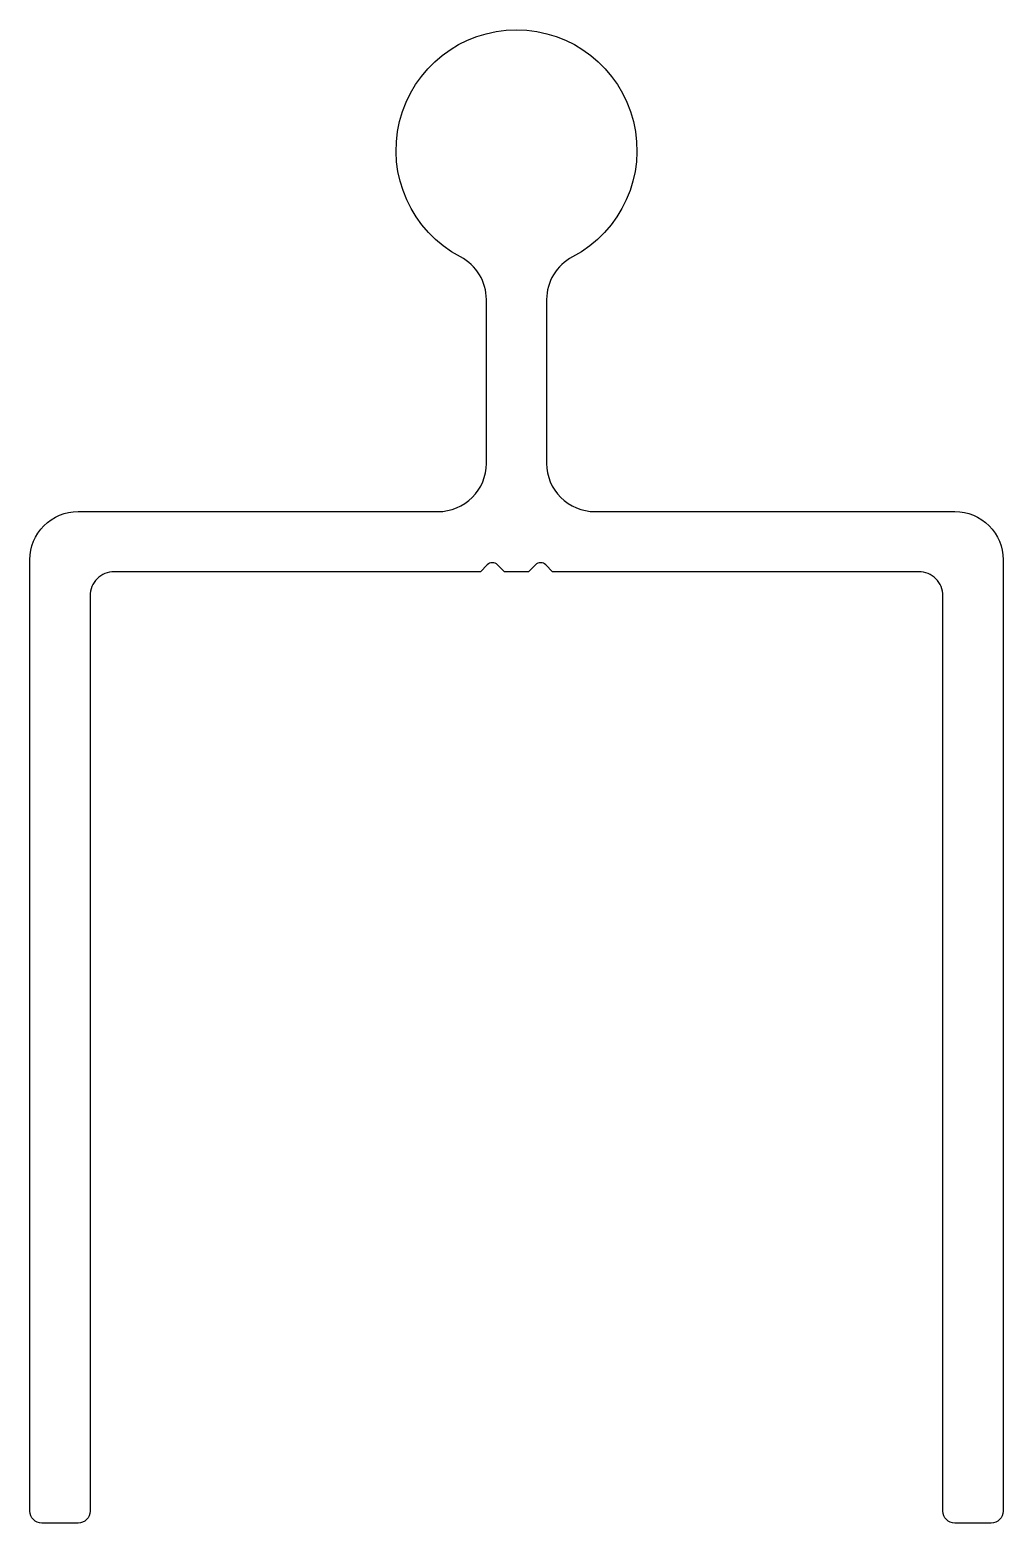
# Model space of a CAD drawing. Extents: x 154.1 to 194.5, y 183.8 to 245.8.
import ezdxf

# ---------------------------------------------------------------- set-up
doc = ezdxf.new("R2010")
doc.units = 0
doc.layers.add('ANA', color=220, linetype='CONTINUOUS')

msp = doc.modelspace()

# ---------------------------------------------------------------- linework, layer by layer
at = {"layer": 'ANA'}
msp.add_lwpolyline([(156.571, 184.319, -0.414214), (156.071, 183.819), (154.571, 183.819, -0.414214), (154.071, 184.319), (154.071, 223.819, -0.414214), (156.071, 225.819), (171.021, 225.819, 0.414214), (173.021, 227.819), (173.021, 234.62, 0.278904), (171.95, 236.391, -4.061476), (176.593, 236.391, 0.278904), (175.521, 234.62), (175.521, 227.819, 0.414214), (177.521, 225.819), (192.471, 225.819, -0.414214), (194.471, 223.819), (194.471, 184.319, -0.414214), (193.971, 183.819), (192.471, 183.819, -0.414214), (191.971, 184.319), (191.971, 222.319, 0.414214), (190.971, 223.319), (175.771, 223.319), (175.484, 223.607, 0.414214), (175.059, 223.607), (174.771, 223.319), (173.771, 223.319), (173.484, 223.607, 0.414214), (173.059, 223.607), (172.771, 223.319), (157.571, 223.319, 0.414214), (156.571, 222.319)], format="xyb", close=True, dxfattribs=at)

doc.saveas('drawing.dxf')
